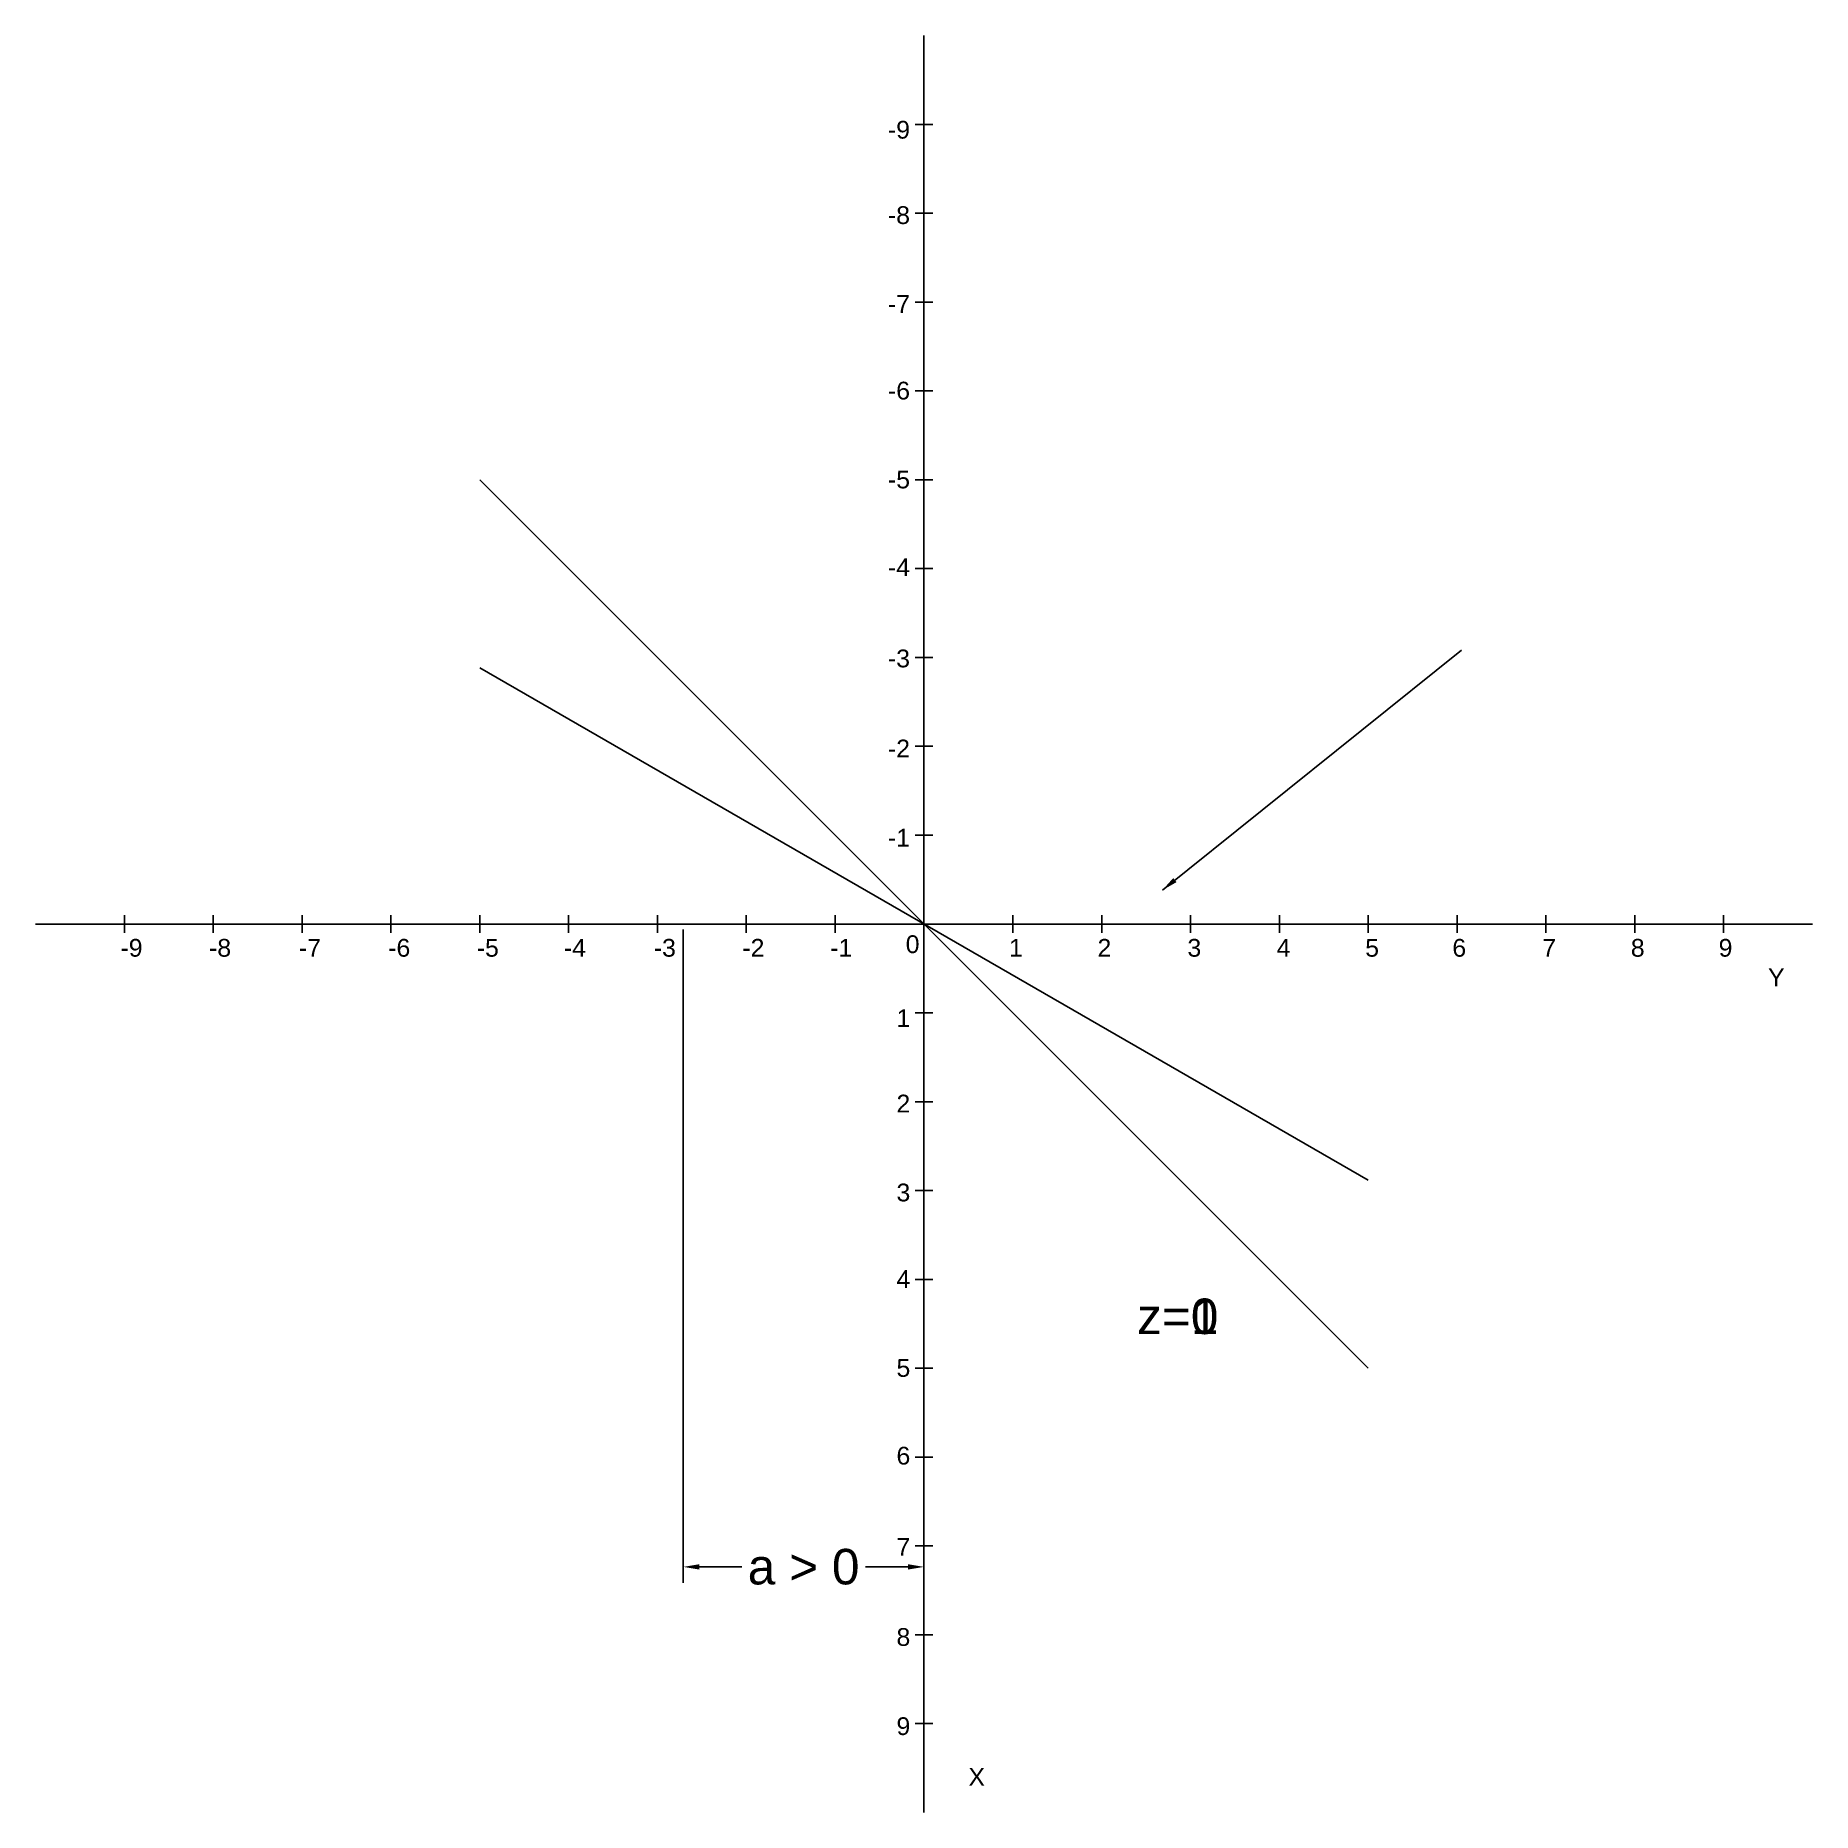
# Model space of a CAD drawing. Header units: inches. Extents: x -10 to 10, y -10 to 10.
import ezdxf

# ---------------------------------------------------------------- set-up
doc = ezdxf.new("R2010")
doc.units = ezdxf.units.IN
doc.header["$LTSCALE"] = 0.5
doc.header["$MEASUREMENT"] = 0
doc.layers.add('VPORTS', color=7, linetype='Continuous')
doc.styles.get("Standard").update_dxf_attribs({"font": 'arial.ttf'})
doc.dimstyles.get("Standard").update_dxf_attribs({"dimtxt": 0.18, "dimasz": 0.18, "dimexe": 0.18, "dimexo": 0.0625, "dimgap": 0.09, "dimtad": 0, "dimtih": 1, "dimtoh": 1, "dimdec": 4, "dimzin": 0, "dimdsep": 46, "dimtxsty": 'Standard', "dimcen": 0.09, "dimadec": 0, "dimazin": 0, "dimtfac": 1, "dimtdec": 4, "dimtofl": 0, "dimtmove": 0, "dimatfit": 3, "dimfxl": 1, "dimtolj": 1, "dimtzin": 0, "dimarcsym": 0})
pattern_1 = [(315, (0, 0), (0.0883883, 0.0883883), [])]

# ---------------------------------------------------------------- blocks, each defined once
blk = doc.blocks.new('*U1')
blk.add_line((1, -0.1), (1, 0.1))
blk = doc.blocks.new('*U2')
at = {"color": 0, "linetype": 'ByBlock', "lineweight": -2, "transparency": 16777216, "extrusion": (0, -1, -2.22045e-16)}
for p in [(0, 0), (1, 0), (2, 0), (3, 0), (4, 0), (5, 0), (6, 0), (7, 0), (8, 0)]:
    blk.add_blockref('*U1', p, dxfattribs=at)
blk = doc.blocks.new('*U3')
blk.add_line((1, -0.1), (1, 0.1))
blk = doc.blocks.new('*U4')
at = {"color": 0, "linetype": 'ByBlock', "lineweight": -2, "transparency": 16777216, "extrusion": (0, -1, -2.22045e-16)}
for p in [(0, 0), (1, 0), (2, 0), (3, 0), (4, 0), (5, 0), (6, 0), (7, 0), (8, 0)]:
    blk.add_blockref('*U3', p, dxfattribs=at)
blk = doc.blocks.new('*U5')
blk.add_line((1, -0.1), (1, 0.1))
blk = doc.blocks.new('*U6')
at = {"color": 0, "linetype": 'ByBlock', "lineweight": -2, "transparency": 16777216, "extrusion": (0, -1, -2.22045e-16)}
for p in [(0, 0), (1, 0), (2, 0), (3, 0), (4, 0), (5, 0), (6, 0), (7, 0), (8, 0)]:
    blk.add_blockref('*U5', p, dxfattribs=at)
blk = doc.blocks.new('*U7')
blk.add_line((1, -0.1), (1, 0.1))
blk = doc.blocks.new('*U8')
at = {"color": 0, "linetype": 'ByBlock', "lineweight": -2, "transparency": 16777216, "extrusion": (0, -1, -2.22045e-16)}
for p in [(-10, 0), (-9, 0), (-8, 0), (-7, 0), (-6, 0), (-5, 0), (-4, 0), (-3, 0), (-2, 0)]:
    blk.add_blockref('*U7', p, dxfattribs=at)
blk = doc.blocks.new('*U9')
blk.add_line((1, -0.1), (1, 0.1))
blk = doc.blocks.new('*U10')
at = {"color": 0, "linetype": 'ByBlock', "lineweight": -2, "transparency": 16777216, "extrusion": (0, -1, -2.22045e-16)}
for p in [(0, 0), (1, 0), (2, 0), (3, 0), (4, 0), (5, 0), (6, 0), (7, 0), (8, 0)]:
    blk.add_blockref('*U9', p, dxfattribs=at)
blk = doc.blocks.new('*U11')
blk.add_line((1, -0.1), (1, 0.1))
blk = doc.blocks.new('*U12')
at = {"color": 0, "linetype": 'ByBlock', "lineweight": -2, "transparency": 16777216, "extrusion": (0, -1, -2.22045e-16)}
for p in [(0, 0), (1, 0), (2, 0), (3, 0), (4, 0), (5, 0), (6, 0), (7, 0), (8, 0)]:
    blk.add_blockref('*U11', p, dxfattribs=at)
blk = doc.blocks.new('*D26')
at = {"layer": 'Defpoints', "color": 0, "transparency": 16777216}
for p in [(-2.71, 0, 1), (0, 0, 1), (-2.71, -7.236)]:
    blk.add_point(p, dxfattribs=at)
at = {"layer": 'VPORTS', "color": 0, "lineweight": -2, "transparency": 16777216}
for p, q in [((-2.71, -0.063), (-2.71, -7.416)), ((0, -0.063), (0, -7.416)), ((-2.53, -7.236), (-2.051, -7.236)), ((-0.18, -7.236), (-0.659, -7.236))]:
    blk.add_line(p, q, dxfattribs=at)
at = {"layer": 'VPORTS', "color": 0, "transparency": 16777216}
for points in [[(-2.53, -7.206), (-2.53, -7.266), (-2.71, -7.236)], [(-0.18, -7.206), (-0.18, -7.266), (0, -7.236)]]:
    blk.add_solid(points, dxfattribs=at)
at = {"layer": 'VPORTS', "color": 0, "transparency": 16777216, "insert": (-1.355, -7.236), "char_height": 0.18, "attachment_point": 5}
blk.add_mtext('\\A1;{\\H2.22222x;a > 0}', dxfattribs=at)

msp = doc.modelspace()

# ---------------------------------------------------------------- hatches: boundary and pattern name
h = msp.add_hatch()
h.set_pattern_fill('ANSI31', color=256)
h.set_pattern_definition(pattern_1)
h.paths.add_polyline_path([(-0.46475, 0.76135), (-0.11631, 0.76135), (-0.11631, 1.17349), (-0.46475, 1.17349)], flags=9)
h.paths.add_polyline_path([(-0.46475, 1.76506), (-0.11631, 1.76506), (-0.11631, 2.1772), (-0.46475, 2.1772)], flags=9)
h = msp.add_hatch()
h.set_pattern_fill('ANSI31', color=256)
h.set_pattern_definition(pattern_1)
h.paths.add_polyline_path([(-0.46475, 0.76135), (-0.11631, 0.76135), (-0.11631, 1.17349), (-0.46475, 1.17349)], flags=9)
h.paths.add_polyline_path([(-0.46475, 1.76506), (-0.11631, 1.76506), (-0.11631, 2.1772), (-0.46475, 2.1772)], flags=9)
h = msp.add_hatch()
h.set_pattern_fill('ANSI31', color=256)
h.set_pattern_definition(pattern_1)
h.paths.add_polyline_path([(-2.1033, -0.47803), (-1.75487, -0.47803), (-1.75487, -0.06589), (-2.1033, -0.06589)], flags=9)
h.paths.add_polyline_path([(-1.11463, -0.47803), (-0.7662, -0.47803), (-0.7662, -0.06589), (-1.11463, -0.06589)], flags=9)
h.paths.add_polyline_path([(-0.36786, -2.23133), (-0.11247, -2.23133), (-0.11247, -1.81919), (-0.36786, -1.81919)], flags=9)
h.paths.add_polyline_path([(-0.3901, -1.27022), (-0.13471, -1.27022), (-0.13471, -0.85808), (-0.3901, -0.85808)], flags=9)
h.paths.add_polyline_path([(0.42801, -1.35948), (1.38833, -0.45518), (1.16125, -0.20668), (0.20094, -1.11097)], flags=9)
h.paths.add_polyline_path([(-0.2674, -0.4374), (-0.01201, -0.4374), (-0.01201, -0.02526), (-0.2674, -0.02526)], flags=9)
h = msp.add_hatch()
h.set_pattern_fill('ANSI31', color=256)
h.set_pattern_definition(pattern_1)
h.paths.add_polyline_path([(-2.1033, -0.47803), (-1.75487, -0.47803), (-1.75487, -0.06589), (-2.1033, -0.06589)], flags=9)
h.paths.add_polyline_path([(-1.11463, -0.47803), (-0.7662, -0.47803), (-0.7662, -0.06589), (-1.11463, -0.06589)], flags=9)
h.paths.add_polyline_path([(-0.3901, -1.27022), (-0.13471, -1.27022), (-0.13471, -0.85808), (-0.3901, -0.85808)], flags=9)
h.paths.add_polyline_path([(-0.2674, -0.4374), (-0.01201, -0.4374), (-0.01201, -0.02526), (-0.2674, -0.02526)], flags=9)
h.paths.add_polyline_path([(-0.36786, -2.23133), (-0.11247, -2.23133), (-0.11247, -1.81919), (-0.36786, -1.81919)], flags=9)
h = msp.add_hatch()
h.set_pattern_fill('ANSI31', color=256)
h.set_pattern_definition(pattern_1)
h.paths.add_polyline_path([(0.876, -0.47803), (1.13139, -0.47803), (1.13139, -0.06589), (0.876, -0.06589)], flags=9)
h.paths.add_polyline_path([(0.42801, -1.35948), (1.38833, -0.45518), (1.16125, -0.20668), (0.20094, -1.11097)], flags=9)

# ---------------------------------------------------------------- linework, layer by layer
for p, q in [((0, -10), (0, 10)), ((-10, 0), (10, 0))]:
    msp.add_line(p, q)
at = {"extrusion": (0, -1, 6.12323e-17)}
msp.add_line((0, 0, -10), (0, 0, 10), dxfattribs=at)
at = {"layer": 'VPORTS'}
for p, q in [((-5, 5), (5, -5)), ((-5.00011, 2.8834), (5.00011, -2.8834)), ((0, 0), (0, -5)), ((5, 0), (0, 0))]:
    msp.add_line(p, q, dxfattribs=at)

# ---------------------------------------------------------------- block references
at = {"extrusion": (-1, 6.12323e-17, -2.22045e-16), "rotation": 180}
for name, p in [('*U4', (0, 0)), ('*U6', (10, 0))]:
    msp.add_blockref(name, p, dxfattribs=at)
at = {"extrusion": (0, 1, -2.22045e-16), "rotation": 180}
for name in ['*U8', '*U2']:
    msp.add_blockref(name, (0, 0), dxfattribs=at)
at = {"extrusion": (-1, 2.22045e-16, 6.12323e-17), "rotation": 90}
for name, p in [('*U10', (0, 0)), ('*U12', (0, -10))]:
    msp.add_blockref(name, p, dxfattribs=at)

# ---------------------------------------------------------------- texts
at = {"attachment_point": 1}
for s, width, insert, char_height in [('-9', 0.2, (-0.40588, 9.0398), 0.2), ('-8', 0.2, (-0.40588, 8.0787), 0.2), ('-7', 0.2, (-0.40588, 7.0781), 0.2), ('-6', 0.2, (-0.40588, 6.10383), 0.2), ('-5', 0.2, (-0.40588, 5.10322), 0.2), ('-4', 0.2, (-0.40588, 4.11579), 0.2), ('-3', 0.2, (-0.40588, 3.08885), 0.2), ('-2', 0.2, (-0.40588, 2.07509), 0.2), ('-1', 0.2, (-0.40588, 1.07138), 0.2), ('-9', 0.2, (-9.04357, -0.168), 0.2), ('-8', 0.2, (-8.04706, -0.168), 0.2), ('-7', 0.2, (-7.03485, -0.168), 0.2), ('-6', 0.2, (-6.03049, -0.168), 0.2), ('-5', 0.2, (-5.03398, -0.168), 0.2), ('-4', 0.2, (-4.05315, -0.168), 0.2), ('-3', 0.2, (-3.04095, -0.168), 0.2), ('-2', 0.2, (-2.04443, -0.168), 0.2), ('-1', 0.2, (-1.05576, -0.168), 0.2), ('0', 0.3606412, (-0.2058, -0.12737), 0.2), ('1', 0.2, (0.95643, -0.168), 0.2), ('2', 0.2, (1.95294, -0.168), 0.2), ('3', 0.2, (2.96515, -0.168), 0.2), ('4', 0.2, (3.96951, -0.168), 0.2), ('5', 0.2, (4.96602, -0.168), 0.2), ('6', 0.2, (5.94685, -0.168), 0.2), ('7', 0.2, (6.95905, -0.168), 0.2), ('8', 0.2, (7.95557, -0.168), 0.2), ('9', 0.2, (8.94424, -0.168), 0.2), ('Y', 0.5, (9.5, -0.5), 0.2), ('1', 0.2, (-0.30968, -0.9602), 0.2), ('2', 0.2, (-0.30968, -1.9213), 0.2), ('3', 0.2, (-0.30968, -2.9219), 0.2), ('4', 0.2, (-0.30968, -3.89617), 0.2), ('z=0', 0.5, (2.39761, -4.21539, 0.04103), 0.4), ('z=1', 0.5, (2.39761, -4.21539, 1.04103), 0.4), ('5', 0.2, (-0.30968, -4.89678), 0.2), ('6', 0.2, (-0.30968, -5.88421), 0.2), ('7', 0.2, (-0.30968, -6.91115), 0.2), ('8', 0.2, (-0.30968, -7.92491), 0.2), ('9', 0.2, (-0.30968, -8.92862), 0.2), ('X', 0.5, (0.5, -9.5), 0.2)]:
    msp.add_mtext_dynamic_manual_height_columns(s, width=width, gutter_width=1, heights=[0], dxfattribs=dict(at, insert=insert, char_height=char_height))
at = {"extrusion": (-4.93038e-32, -1, 6.12323e-17), "insert": (6.18408, 3.08997, 1.29983), "char_height": 0.4, "attachment_point": 1, "text_direction": (1, 0, 0)}
msp.add_mtext_dynamic_manual_height_columns('\\A1;x{\\H0.7x;\\S2^ ;\\H1.42857x;+y\\H0.7x;\\S2^ ;\\H1.42857x;=a\\H0.7x;\\S2^ ;}', width=0.5, gutter_width=1, heights=[0], dxfattribs=at)
at = {"extrusion": (0, -1, 6.12323e-17), "char_height": 0.2, "attachment_point": 1, "text_direction": (1, 0, 0)}
for s, insert in [('4', (-0.30968, 0, 4.11579)), ('3', (-0.30968, 0, 3.08885)), ('5', (-0.30968, 0, 5.10322)), ('8', (-0.30968, 0, 8.0787)), ('9', (-0.30968, 0, 9.0398)), ('2', (-0.30968, 0, 2.07509)), ('6', (-0.30968, 0, 6.10383)), ('7', (-0.30968, 0, 7.0781)), ('1', (-0.30968, 0, 1.07138)), ('-9', (-0.38833, 0, -8.92862)), ('-8', (-0.38833, 0, -7.92491)), ('-7', (-0.38833, 0, -6.91115)), ('-6', (-0.38833, 0, -5.88421)), ('-5', (-0.38833, 0, -4.89678)), ('-4', (-0.38833, 0, -3.89617)), ('-3', (-0.38833, 0, -2.9219)), ('-2', (-0.38833, 0, -1.9213)), ('-1', (-0.38833, 0, -0.9602))]:
    msp.add_mtext_dynamic_manual_height_columns(s, width=0.2, gutter_width=1, heights=[0], dxfattribs=dict(at, insert=insert))
at = {"extrusion": (0, -1, -2.22045e-16), "insert": (0.5, 0, 10), "char_height": 0.2, "attachment_point": 1, "text_direction": (1, 0, 0)}
msp.add_mtext_dynamic_manual_height_columns('Z', width=0.5, gutter_width=1, heights=[0], dxfattribs=at)
at = {"layer": 'VPORTS', "extrusion": (-0.499556, -0.866282, -2.56471e-16), "insert": (4.37418, -2.52244, 1.62377), "char_height": 0.2, "attachment_point": 1, "text_direction": (0.866282, -0.499556, 0)}
msp.add_mtext_dynamic_manual_height_columns('y=x{\\H1.08333x;√\\fMS Shell Dlg 2|b0|i0|c0|p0;\\H0.61538x;3}', width=0.5233291, gutter_width=1, heights=[0], dxfattribs=at)
at = {"layer": 'VPORTS', "extrusion": (-0.707107, -0.707107, -1.85554e-16), "insert": (4.52045, -4.52045, 1.61236), "char_height": 0.2, "attachment_point": 1, "text_direction": (0.707107, -0.707107, 0)}
msp.add_mtext_dynamic_manual_height_columns('y=x', width=0.8608598, gutter_width=1, heights=[0], dxfattribs=at)

# ---------------------------------------------------------------- dimensions: what is measured, and where the dimension line sits
at = {"layer": 'VPORTS'}
dim = msp.add_linear_dim(base=(-2.71, -7.23648), p1=(0, 0, 1), p2=(-2.71, 0, 1), text='{\\H2.22222x;a > 0}', dimstyle='Standard', dxfattribs=at)
dim.commit()
dim.dimension.update_dxf_attribs({"geometry": '*D26', "text_midpoint": (-1.355, -7.23648), "dimtype": 160, "text_rotation": 90})

# ---------------------------------------------------------------- leaders
msp.add_leader([(2.68306, 0.38115, 1), (6.04944, 3.08055, 1)], dimstyle='Standard', dxfattribs=at)

doc.saveas('drawing.dxf')
